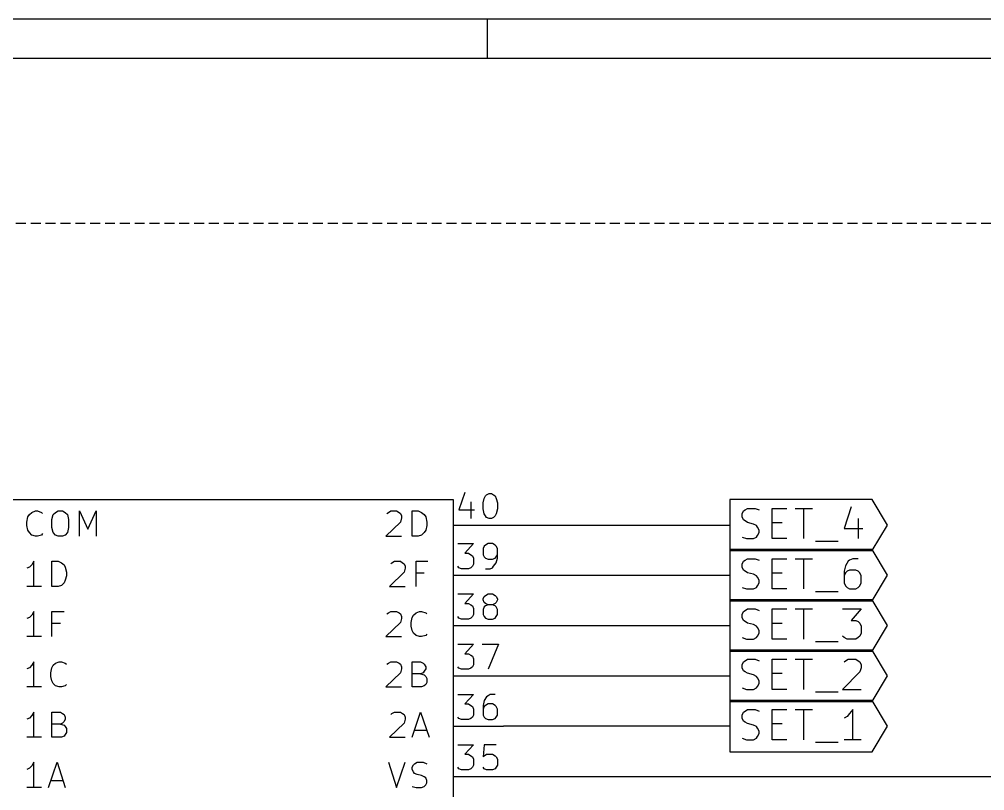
# Model space of a CAD drawing. Extents: x 10 to 287, y -200 to -10.
# Drawn here: x 186.36 to 235.12, y -48.98 to -10.01 of the extents above; entities that cross this region are included whole.
import ezdxf

# ---------------------------------------------------------------- set-up
doc = ezdxf.new("R2010")
doc.units = 0
doc.header["$MEASUREMENT"] = 0
doc.linetypes.add('DASHED', pattern=[0.75, 0.5, -0.25])
for name, color, linetype in [('BLUE3', 171, 'CONTINUOUS'), ('CYAN2', 4, 'CONTINUOUS'), ('GREEN2', 3, 'CONTINUOUS'), ('LYELLOW', 51, 'CONTINUOUS'), ('RED2', 1, 'CONTINUOUS')]:
    doc.layers.add(name, color=color, linetype=linetype)

msp = doc.modelspace()

# ---------------------------------------------------------------- linework, layer by layer
at = {"layer": 'BLUE3', "linetype": 'DASHED'}
msp.add_line((281.94, -20.32), (139.7, -20.32), dxfattribs=at)
at = {"layer": 'CYAN2', "linetype": 'CONTINUOUS'}
for p, q in [((186.792, -35.1536), (186.868, -35.0266)), ((186.868, -35.0266), (186.995, -34.925)), ((186.995, -34.925), (187.173, -34.8488)), ((187.173, -34.8488), (187.274, -34.8488)), ((187.274, -34.8488), (187.477, -34.925)), ((187.477, -34.925), (187.528, -34.9758)), ((188.011, -35.2806), (188.062, -35.0266)), ((188.062, -35.0266), (188.189, -34.925)), ((188.189, -34.925), (188.316, -34.8488)), ((188.316, -34.8488), (188.544, -34.8488)), ((188.544, -34.8488), (188.671, -34.925)), ((188.671, -34.925), (188.798, -35.0266)), ((188.798, -35.0266), (188.849, -35.2806)), ((189.408, -36.1188), (189.408, -34.8488)), ((189.408, -34.8488), (189.814, -35.7632)), ((189.814, -35.7632), (190.246, -34.8488)), ((190.246, -34.8488), (190.246, -36.1188)), ((204.927, -34.9758), (205.003, -34.925)), ((205.003, -34.925), (205.13, -34.8488)), ((205.13, -34.8488), (205.41, -34.8488)), ((205.41, -34.8488), (205.537, -34.925)), ((205.537, -34.925), (205.613, -34.9758)), ((205.613, -34.9758), (205.664, -35.1028)), ((205.664, -35.1028), (205.664, -35.2044)), ((206.197, -36.1188), (206.197, -34.8488)), ((206.197, -34.8488), (206.502, -34.8488)), ((206.502, -34.8488), (206.68, -34.925)), ((206.68, -34.925), (206.807, -35.0266)), ((206.807, -35.0266), (206.883, -35.1536)), ((186.741, -35.4076), (186.792, -35.1536)), ((186.741, -35.5854), (186.741, -35.4076)), ((186.792, -35.814), (186.741, -35.5854)), ((188.011, -35.687), (188.011, -35.2806)), ((188.849, -35.2806), (188.849, -35.687)), ((205.613, -35.4076), (204.876, -36.1188)), ((205.664, -35.2044), (205.613, -35.4076)), ((206.883, -35.1536), (206.934, -35.4076)), ((206.934, -35.5854), (206.883, -35.814)), ((206.934, -35.4076), (206.934, -35.5854)), ((186.868, -35.941), (186.792, -35.814)), ((186.995, -36.068), (186.868, -35.941)), ((187.173, -36.1188), (186.995, -36.068)), ((187.477, -36.068), (187.274, -36.1188)), ((187.528, -35.9918), (187.477, -36.068)), ((188.062, -35.941), (188.011, -35.687)), ((188.189, -36.068), (188.062, -35.941)), ((188.316, -36.1188), (188.189, -36.068)), ((188.671, -36.068), (188.544, -36.1188)), ((188.798, -35.941), (188.671, -36.068)), ((188.849, -35.687), (188.798, -35.941)), ((206.68, -36.068), (206.502, -36.1188)), ((206.807, -35.941), (206.68, -36.068)), ((206.883, -35.814), (206.807, -35.941)), ((187.274, -36.1188), (187.173, -36.1188)), ((188.544, -36.1188), (188.316, -36.1188)), ((204.876, -36.1188), (205.664, -36.1188)), ((206.502, -36.1188), (206.197, -36.1188)), ((187.096, -37.3888), (186.995, -37.5666)), ((187.096, -38.6588), (187.096, -37.3888)), ((188.011, -38.6588), (188.011, -37.3888)), ((188.011, -37.3888), (188.316, -37.3888)), ((188.316, -37.3888), (188.493, -37.465)), ((188.493, -37.465), (188.62, -37.5666)), ((205.13, -37.5158), (205.181, -37.465)), ((205.181, -37.465), (205.308, -37.3888)), ((205.308, -37.3888), (205.613, -37.3888)), ((205.613, -37.3888), (205.715, -37.465)), ((205.715, -37.465), (205.791, -37.5158)), ((205.791, -37.5158), (205.842, -37.6428)), ((206.4, -38.6588), (206.4, -37.3888)), ((206.4, -37.3888), (206.985, -37.3888)), ((186.868, -37.6936), (186.741, -37.7444)), ((186.995, -37.5666), (186.868, -37.6936)), ((188.62, -37.5666), (188.671, -37.6936)), ((188.671, -37.6936), (188.747, -37.9476)), ((188.747, -37.9476), (188.747, -38.1254)), ((205.791, -37.9476), (205.054, -38.6588)), ((205.842, -37.7444), (205.791, -37.9476)), ((205.842, -37.6428), (205.842, -37.7444)), ((206.807, -37.9984), (206.4, -37.9984)), ((188.62, -38.481), (188.493, -38.608)), ((188.671, -38.354), (188.62, -38.481)), ((188.747, -38.1254), (188.671, -38.354)), ((187.477, -38.6588), (186.741, -38.6588)), ((188.316, -38.6588), (188.011, -38.6588)), ((188.493, -38.608), (188.316, -38.6588)), ((205.054, -38.6588), (205.842, -38.6588)), ((187.096, -39.9288), (186.995, -40.1066)), ((187.096, -41.1988), (187.096, -39.9288)), ((188.011, -41.1988), (188.011, -39.9288)), ((188.011, -39.9288), (188.62, -39.9288)), ((205.003, -40.005), (205.13, -39.9288)), ((205.13, -39.9288), (205.41, -39.9288)), ((205.41, -39.9288), (205.537, -40.005)), ((206.4, -40.005), (206.578, -39.9288)), ((206.578, -39.9288), (206.68, -39.9288)), ((206.68, -39.9288), (206.883, -40.005)), ((186.868, -40.2336), (186.741, -40.2844)), ((186.995, -40.1066), (186.868, -40.2336)), ((204.927, -40.0558), (205.003, -40.005)), ((205.537, -40.005), (205.613, -40.0558)), ((205.613, -40.0558), (205.664, -40.1828)), ((205.664, -40.2844), (205.613, -40.4876)), ((205.664, -40.1828), (205.664, -40.2844)), ((206.146, -40.4876), (206.197, -40.2336)), ((206.197, -40.2336), (206.273, -40.1066)), ((206.273, -40.1066), (206.4, -40.005)), ((206.883, -40.005), (206.934, -40.0558)), ((188.443, -40.5384), (188.011, -40.5384)), ((205.613, -40.4876), (204.876, -41.1988)), ((206.146, -40.6654), (206.146, -40.4876)), ((206.197, -40.894), (206.146, -40.6654)), ((206.273, -41.021), (206.197, -40.894)), ((187.477, -41.1988), (186.741, -41.1988)), ((204.876, -41.1988), (205.664, -41.1988)), ((206.4, -41.148), (206.273, -41.021)), ((206.578, -41.1988), (206.4, -41.148)), ((206.68, -41.1988), (206.578, -41.1988)), ((206.883, -41.148), (206.68, -41.1988)), ((206.934, -41.0718), (206.883, -41.148)), ((186.868, -42.7736), (186.741, -42.8244)), ((186.995, -42.6466), (186.868, -42.7736)), ((187.096, -42.4688), (186.995, -42.6466)), ((187.096, -43.7388), (187.096, -42.4688)), ((187.96, -43.0276), (188.011, -42.7736)), ((188.011, -42.7736), (188.062, -42.6466)), ((188.062, -42.6466), (188.189, -42.545)), ((188.189, -42.545), (188.366, -42.4688)), ((188.366, -42.4688), (188.493, -42.4688)), ((188.493, -42.4688), (188.671, -42.545)), ((188.671, -42.545), (188.747, -42.5958)), ((204.927, -42.5958), (205.003, -42.545)), ((205.003, -42.545), (205.13, -42.4688)), ((205.13, -42.4688), (205.41, -42.4688)), ((205.41, -42.4688), (205.537, -42.545)), ((205.537, -42.545), (205.613, -42.5958)), ((205.613, -42.5958), (205.664, -42.7228)), ((205.664, -42.8244), (205.613, -43.0276)), ((205.664, -42.7228), (205.664, -42.8244)), ((206.197, -43.7388), (206.197, -42.4688)), ((206.197, -42.4688), (206.629, -42.4688)), ((206.629, -42.4688), (206.756, -42.545)), ((206.756, -42.545), (206.807, -42.5958)), ((206.807, -42.5958), (206.883, -42.7228)), ((206.883, -42.8244), (206.807, -42.9514)), ((206.883, -42.7228), (206.883, -42.8244)), ((187.96, -43.2054), (187.96, -43.0276)), ((188.011, -43.434), (187.96, -43.2054)), ((205.613, -43.0276), (204.876, -43.7388)), ((206.629, -43.0784), (206.197, -43.0784)), ((206.756, -43.0276), (206.629, -43.0784)), ((206.629, -43.0784), (206.807, -43.1292)), ((206.807, -42.9514), (206.756, -43.0276)), ((206.807, -43.1292), (206.883, -43.2054)), ((206.883, -43.2054), (206.934, -43.307)), ((206.934, -43.307), (206.934, -43.5102)), ((187.477, -43.7388), (186.741, -43.7388)), ((188.062, -43.561), (188.011, -43.434)), ((188.189, -43.688), (188.062, -43.561)), ((188.366, -43.7388), (188.189, -43.688)), ((188.493, -43.7388), (188.366, -43.7388)), ((188.671, -43.688), (188.493, -43.7388)), ((188.747, -43.6118), (188.671, -43.688)), ((204.876, -43.7388), (205.664, -43.7388)), ((206.68, -43.7388), (206.197, -43.7388)), ((206.807, -43.688), (206.68, -43.7388)), ((206.883, -43.6118), (206.807, -43.688)), ((206.934, -43.5102), (206.883, -43.6118)), ((186.868, -45.3136), (186.741, -45.3644)), ((186.995, -45.1866), (186.868, -45.3136)), ((187.096, -45.0088), (186.995, -45.1866)), ((187.096, -46.2788), (187.096, -45.0088)), ((188.011, -46.2788), (188.011, -45.0088)), ((188.011, -45.0088), (188.443, -45.0088)), ((188.443, -45.0088), (188.544, -45.085)), ((188.544, -45.085), (188.62, -45.1358)), ((188.62, -45.1358), (188.671, -45.2628)), ((188.671, -45.2628), (188.671, -45.3644)), ((205.13, -45.1358), (205.181, -45.085)), ((205.181, -45.085), (205.308, -45.0088)), ((205.308, -45.0088), (205.613, -45.0088)), ((205.613, -45.0088), (205.715, -45.085)), ((205.715, -45.085), (205.791, -45.1358)), ((205.791, -45.1358), (205.842, -45.2628)), ((205.842, -45.2628), (205.842, -45.3644)), ((206.197, -46.2788), (206.629, -45.0088)), ((206.629, -45.0088), (207.061, -46.2788)), ((188.443, -45.6184), (188.011, -45.6184)), ((188.544, -45.5676), (188.443, -45.6184)), ((188.443, -45.6184), (188.62, -45.6692)), ((188.62, -45.4914), (188.544, -45.5676)), ((188.671, -45.3644), (188.62, -45.4914)), ((188.62, -45.6692), (188.671, -45.7454)), ((188.671, -45.7454), (188.747, -45.847)), ((205.791, -45.5676), (205.054, -46.2788)), ((205.842, -45.3644), (205.791, -45.5676)), ((187.477, -46.2788), (186.741, -46.2788)), ((188.493, -46.2788), (188.011, -46.2788)), ((188.62, -46.228), (188.493, -46.2788)), ((188.671, -46.1518), (188.62, -46.228)), ((188.747, -46.0502), (188.671, -46.1518)), ((188.747, -45.847), (188.747, -46.0502)), ((205.054, -46.2788), (205.842, -46.2788)), ((206.324, -45.9232), (206.934, -45.9232)), ((186.995, -47.7266), (186.868, -47.8536)), ((187.096, -47.5488), (186.995, -47.7266)), ((187.096, -48.8188), (187.096, -47.5488)), ((187.833, -48.8188), (188.265, -47.5488)), ((188.265, -47.5488), (188.671, -48.8188)), ((205.003, -47.5488), (205.41, -48.8188)), ((205.41, -48.8188), (205.842, -47.5488)), ((206.197, -47.8028), (206.273, -47.6758)), ((206.273, -47.6758), (206.324, -47.625)), ((206.324, -47.625), (206.451, -47.5488)), ((206.451, -47.5488), (206.756, -47.5488)), ((206.756, -47.5488), (206.934, -47.625)), ((186.868, -47.8536), (186.741, -47.9044)), ((206.197, -47.9044), (206.197, -47.8028)), ((206.273, -48.0314), (206.197, -47.9044)), ((206.324, -48.1076), (206.273, -48.0314)), ((206.451, -48.1584), (206.324, -48.1076)), ((206.68, -48.2092), (206.451, -48.1584)), ((206.807, -48.2854), (206.68, -48.2092)), ((187.96, -48.4632), (188.544, -48.4632)), ((206.883, -48.3362), (206.807, -48.2854)), ((206.807, -48.768), (206.883, -48.6918)), ((206.934, -48.4632), (206.883, -48.3362)), ((206.883, -48.6918), (206.934, -48.5902)), ((206.934, -48.5902), (206.934, -48.4632)), ((187.477, -48.8188), (186.741, -48.8188)), ((206.197, -48.768), (206.4, -48.8188)), ((206.4, -48.8188), (206.68, -48.8188)), ((206.68, -48.8188), (206.807, -48.768))]:
    msp.add_line(p, q, dxfattribs=at)
at = {"layer": 'GREEN2', "linetype": 'CONTINUOUS'}
for p, q in [((210.82, -35.56), (222.25, -35.56)), ((210.82, -38.1), (222.25, -38.1)), ((210.82, -40.64), (222.25, -40.64)), ((210.82, -43.18), (222.25, -43.18)), ((222.25, -45.72), (210.82, -45.72)), ((210.82, -48.26), (256.54, -48.26))]:
    msp.add_line(p, q, dxfattribs=at)
at = {"layer": 'LYELLOW', "linetype": 'CONTINUOUS'}
for p, q in [((208.28, -34.29), (185.42, -34.29)), ((208.28, -85.09), (208.28, -34.29))]:
    msp.add_line(p, q, dxfattribs=at)
at = {"layer": 'RED2', "linetype": 'CONTINUOUS'}
for p, q in [((286.995, -10.0076), (10.0076, -10.0076)), ((210.007, -11.9888), (210.007, -10.0076)), ((285.013, -11.9888), (11.9888, -11.9888)), ((208.864, -33.909), (208.559, -34.798)), ((209.829, -34.2138), (209.906, -34.0868)), ((209.906, -34.0868), (209.956, -34.036)), ((209.956, -34.036), (210.083, -33.9598)), ((210.083, -33.9598), (210.21, -33.9598)), ((210.21, -33.9598), (210.312, -34.036)), ((210.312, -34.036), (210.388, -34.0868)), ((210.388, -34.0868), (210.439, -34.2138)), ((208.28, -34.29), (185.42, -34.29)), ((208.28, -85.09), (208.28, -34.29)), ((209.169, -34.3916), (209.169, -35.2298)), ((209.779, -34.4424), (209.829, -34.2138)), ((209.779, -34.7472), (209.779, -34.4424)), ((210.439, -34.2138), (210.515, -34.4424)), ((210.515, -34.4424), (210.515, -34.7472)), ((229.438, -34.2646), (222.25, -34.2646)), ((222.25, -34.2646), (222.25, -35.56)), ((230.2, -35.56), (229.438, -34.2646)), ((208.559, -34.798), (209.347, -34.798)), ((209.829, -35.0012), (209.779, -34.7472)), ((209.906, -35.1028), (209.829, -35.0012)), ((209.956, -35.179), (209.906, -35.1028)), ((210.388, -35.1028), (210.312, -35.179)), ((210.439, -35.0012), (210.388, -35.1028)), ((210.515, -34.7472), (210.439, -35.0012)), ((222.86, -35.0012), (222.936, -34.8488)), ((222.86, -35.1536), (222.86, -35.0012)), ((222.936, -34.8488), (223.012, -34.798)), ((223.012, -34.798), (223.139, -34.7218)), ((223.139, -34.7218), (223.52, -34.7218)), ((223.52, -34.7218), (223.723, -34.798)), ((224.384, -36.2458), (224.384, -34.7218)), ((224.384, -34.7218), (225.12, -34.7218)), ((225.552, -34.7218), (226.416, -34.7218)), ((225.984, -36.2458), (225.984, -34.7218)), ((228.371, -34.6456), (228.016, -35.7378)), ((208.28, -35.56), (210.82, -35.56)), ((210.083, -35.2298), (209.956, -35.179)), ((210.21, -35.2298), (210.083, -35.2298)), ((210.312, -35.179), (210.21, -35.2298)), ((222.25, -35.56), (222.25, -36.8554)), ((222.936, -35.306), (222.86, -35.1536)), ((223.012, -35.3568), (222.936, -35.306)), ((223.139, -35.433), (223.012, -35.3568)), ((223.444, -35.5092), (223.139, -35.433)), ((223.596, -35.5854), (223.444, -35.5092)), ((223.647, -35.6616), (223.596, -35.5854)), ((224.384, -35.433), (224.892, -35.433)), ((228.727, -35.2298), (228.727, -36.2458)), ((229.438, -36.8554), (230.2, -35.56)), ((223.723, -35.814), (223.647, -35.6616)), ((223.647, -36.0934), (223.723, -35.941)), ((223.723, -35.941), (223.723, -35.814)), ((228.016, -35.7378), (228.956, -35.7378)), ((208.509, -36.4998), (209.296, -36.4998)), ((209.296, -36.4998), (208.864, -36.9824)), ((210.033, -36.4998), (209.906, -36.576)), ((210.261, -36.4998), (210.033, -36.4998)), ((210.388, -36.576), (210.261, -36.4998)), ((222.86, -36.1696), (223.088, -36.2458)), ((223.088, -36.2458), (223.444, -36.2458)), ((223.444, -36.2458), (223.596, -36.1696)), ((223.596, -36.1696), (223.647, -36.0934)), ((225.12, -36.2458), (224.384, -36.2458)), ((226.568, -36.3728), (227.711, -36.3728)), ((208.864, -36.9824), (209.042, -36.9824)), ((209.042, -36.9824), (209.169, -37.0586)), ((209.829, -36.6268), (209.779, -36.7538)), ((209.779, -36.7538), (209.779, -37.0586)), ((209.906, -36.576), (209.829, -36.6268)), ((210.439, -36.6268), (210.388, -36.576)), ((210.515, -36.7538), (210.439, -36.6268)), ((210.515, -37.2364), (210.515, -36.7538)), ((229.438, -36.8046), (222.25, -36.8046)), ((222.25, -36.8046), (222.25, -38.1)), ((222.25, -36.8554), (229.438, -36.8554)), ((230.2, -38.1), (229.438, -36.8046)), ((209.169, -37.0586), (209.245, -37.1094)), ((209.245, -37.1094), (209.296, -37.2364)), ((209.296, -37.5412), (209.245, -37.6428)), ((209.296, -37.2364), (209.296, -37.5412)), ((209.779, -37.0586), (209.829, -37.1602)), ((209.829, -37.1602), (209.906, -37.2364)), ((209.906, -37.2364), (210.033, -37.2872)), ((210.033, -37.2872), (210.261, -37.2872)), ((210.261, -37.2872), (210.388, -37.2364)), ((210.312, -37.6428), (210.439, -37.465)), ((210.388, -37.2364), (210.439, -37.1602)), ((210.439, -37.1602), (210.515, -37.0586)), ((210.439, -37.465), (210.515, -37.2364)), ((222.86, -37.5412), (222.936, -37.3888)), ((222.86, -37.6936), (222.86, -37.5412)), ((222.936, -37.3888), (223.012, -37.338)), ((223.012, -37.338), (223.139, -37.2618)), ((223.139, -37.2618), (223.52, -37.2618)), ((223.52, -37.2618), (223.723, -37.338)), ((224.384, -38.7858), (224.384, -37.2618)), ((224.384, -37.2618), (225.12, -37.2618)), ((225.552, -37.2618), (226.416, -37.2618)), ((225.984, -38.7858), (225.984, -37.2618)), ((228.219, -37.3888), (228.092, -37.6174)), ((228.295, -37.338), (228.219, -37.3888)), ((228.448, -37.2618), (228.295, -37.338)), ((228.727, -37.2618), (228.448, -37.2618)), ((208.559, -37.719), (208.509, -37.6428)), ((208.686, -37.7698), (208.559, -37.719)), ((209.042, -37.7698), (208.686, -37.7698)), ((209.169, -37.719), (209.042, -37.7698)), ((209.245, -37.6428), (209.169, -37.719)), ((209.906, -37.7698), (210.134, -37.7698)), ((210.134, -37.7698), (210.261, -37.719)), ((210.261, -37.719), (210.312, -37.6428)), ((222.936, -37.846), (222.86, -37.6936)), ((223.012, -37.8968), (222.936, -37.846)), ((223.139, -37.973), (223.012, -37.8968)), ((223.444, -38.0492), (223.139, -37.973)), ((224.384, -37.973), (224.892, -37.973)), ((228.092, -37.6174), (228.016, -37.8968)), ((228.016, -37.8968), (228.016, -38.481)), ((228.092, -37.973), (228.016, -38.1254)), ((228.168, -37.8968), (228.092, -37.973)), ((228.295, -37.846), (228.168, -37.8968)), ((228.6, -37.846), (228.295, -37.846)), ((228.727, -37.8968), (228.6, -37.846)), ((228.803, -37.973), (228.727, -37.8968)), ((228.879, -38.1254), (228.803, -37.973)), ((208.28, -38.1), (210.82, -38.1)), ((222.25, -38.1), (222.25, -39.3954)), ((223.596, -38.1254), (223.444, -38.0492)), ((223.647, -38.2016), (223.596, -38.1254)), ((223.723, -38.354), (223.647, -38.2016)), ((223.647, -38.6334), (223.723, -38.481)), ((223.723, -38.481), (223.723, -38.354)), ((228.016, -38.481), (228.092, -38.6334)), ((228.803, -38.6334), (228.879, -38.481)), ((228.879, -38.481), (228.879, -38.1254)), ((229.438, -39.3954), (230.2, -38.1)), ((222.86, -38.7096), (223.088, -38.7858)), ((223.088, -38.7858), (223.444, -38.7858)), ((223.444, -38.7858), (223.596, -38.7096)), ((223.596, -38.7096), (223.647, -38.6334)), ((225.12, -38.7858), (224.384, -38.7858)), ((226.568, -38.9128), (227.711, -38.9128)), ((228.092, -38.6334), (228.168, -38.7096)), ((228.168, -38.7096), (228.295, -38.7858)), ((228.295, -38.7858), (228.6, -38.7858)), ((228.6, -38.7858), (228.727, -38.7096)), ((228.727, -38.7096), (228.803, -38.6334)), ((208.509, -39.0398), (209.296, -39.0398)), ((209.296, -39.0398), (208.864, -39.5224)), ((209.779, -39.2938), (209.829, -39.1668)), ((209.779, -39.3446), (209.779, -39.2938)), ((209.829, -39.4716), (209.779, -39.3446)), ((209.829, -39.1668), (209.906, -39.116)), ((209.906, -39.5224), (209.829, -39.4716)), ((209.906, -39.116), (210.033, -39.0398)), ((210.033, -39.0398), (210.261, -39.0398)), ((210.261, -39.0398), (210.388, -39.116)), ((210.388, -39.116), (210.439, -39.1668)), ((210.439, -39.4716), (210.388, -39.5224)), ((210.439, -39.1668), (210.515, -39.2938)), ((210.515, -39.3446), (210.439, -39.4716)), ((210.515, -39.2938), (210.515, -39.3446)), ((229.438, -39.3446), (222.25, -39.3446)), ((222.25, -39.3446), (222.25, -40.64)), ((222.25, -39.3954), (229.438, -39.3954)), ((230.2, -40.64), (229.438, -39.3446)), ((208.864, -39.5224), (209.042, -39.5224)), ((209.042, -39.5224), (209.169, -39.5986)), ((209.169, -39.5986), (209.245, -39.6494)), ((209.245, -39.6494), (209.296, -39.7764)), ((209.296, -39.7764), (209.296, -40.0812)), ((209.829, -39.7002), (209.779, -39.8272)), ((209.779, -39.8272), (209.779, -40.0812)), ((209.906, -39.6494), (209.829, -39.7002)), ((210.033, -39.5986), (209.906, -39.5224)), ((210.033, -39.5986), (209.906, -39.6494)), ((210.261, -39.5986), (210.033, -39.5986)), ((210.388, -39.5224), (210.261, -39.5986)), ((210.388, -39.6494), (210.261, -39.5986)), ((210.439, -39.7002), (210.388, -39.6494)), ((210.515, -39.8272), (210.439, -39.7002)), ((210.515, -40.0812), (210.515, -39.8272)), ((222.86, -40.0812), (222.936, -39.9288)), ((222.936, -39.9288), (223.012, -39.878)), ((223.012, -39.878), (223.139, -39.8018)), ((223.139, -39.8018), (223.52, -39.8018)), ((223.52, -39.8018), (223.723, -39.878)), ((224.384, -41.3258), (224.384, -39.8018)), ((224.384, -39.8018), (225.12, -39.8018)), ((225.552, -39.8018), (226.416, -39.8018)), ((225.984, -41.3258), (225.984, -39.8018)), ((227.94, -39.8018), (228.879, -39.8018)), ((228.879, -39.8018), (228.371, -40.386)), ((208.559, -40.259), (208.509, -40.1828)), ((208.686, -40.3098), (208.559, -40.259)), ((209.042, -40.3098), (208.686, -40.3098)), ((209.169, -40.259), (209.042, -40.3098)), ((209.245, -40.1828), (209.169, -40.259)), ((209.296, -40.0812), (209.245, -40.1828)), ((209.779, -40.0812), (209.829, -40.1828)), ((209.829, -40.1828), (209.906, -40.259)), ((209.906, -40.259), (210.033, -40.3098)), ((210.033, -40.3098), (210.261, -40.3098)), ((210.261, -40.3098), (210.388, -40.259)), ((210.388, -40.259), (210.439, -40.1828)), ((210.439, -40.1828), (210.515, -40.0812)), ((222.86, -40.2336), (222.86, -40.0812)), ((222.936, -40.386), (222.86, -40.2336)), ((223.012, -40.4368), (222.936, -40.386)), ((223.139, -40.513), (223.012, -40.4368)), ((228.371, -40.386), (228.6, -40.386)), ((228.6, -40.386), (228.727, -40.4368)), ((228.727, -40.4368), (228.803, -40.513)), ((208.28, -40.64), (210.82, -40.64)), ((222.25, -40.64), (222.25, -41.9354)), ((223.444, -40.5892), (223.139, -40.513)), ((223.596, -40.6654), (223.444, -40.5892)), ((223.647, -40.7416), (223.596, -40.6654)), ((223.723, -40.894), (223.647, -40.7416)), ((223.723, -41.021), (223.723, -40.894)), ((224.384, -40.513), (224.892, -40.513)), ((228.803, -40.513), (228.879, -40.6654)), ((228.879, -40.6654), (228.879, -41.021)), ((229.438, -41.9354), (230.2, -40.64)), ((222.86, -41.2496), (223.088, -41.3258)), ((223.088, -41.3258), (223.444, -41.3258)), ((223.444, -41.3258), (223.596, -41.2496)), ((223.596, -41.2496), (223.647, -41.1734)), ((223.647, -41.1734), (223.723, -41.021)), ((225.12, -41.3258), (224.384, -41.3258)), ((228.016, -41.2496), (227.94, -41.1734)), ((228.168, -41.3258), (228.016, -41.2496)), ((228.6, -41.3258), (228.168, -41.3258)), ((228.727, -41.2496), (228.6, -41.3258)), ((228.803, -41.1734), (228.727, -41.2496)), ((228.879, -41.021), (228.803, -41.1734)), ((208.509, -41.5798), (209.296, -41.5798)), ((209.296, -41.5798), (208.864, -42.0624)), ((209.728, -41.5798), (210.566, -41.5798)), ((210.566, -41.5798), (210.033, -42.8498)), ((229.438, -41.8846), (222.25, -41.8846)), ((222.25, -41.8846), (222.25, -43.18)), ((226.568, -41.4528), (227.711, -41.4528)), ((230.2, -43.18), (229.438, -41.8846)), ((208.864, -42.0624), (209.042, -42.0624)), ((209.042, -42.0624), (209.169, -42.1386)), ((209.169, -42.1386), (209.245, -42.1894)), ((209.245, -42.1894), (209.296, -42.3164)), ((209.296, -42.3164), (209.296, -42.6212)), ((222.25, -41.9354), (229.438, -41.9354)), ((223.012, -42.418), (223.139, -42.3418)), ((223.139, -42.3418), (223.52, -42.3418)), ((223.52, -42.3418), (223.723, -42.418)), ((224.384, -43.8658), (224.384, -42.3418)), ((224.384, -42.3418), (225.12, -42.3418)), ((225.552, -42.3418), (226.416, -42.3418)), ((225.984, -43.8658), (225.984, -42.3418)), ((228.092, -42.418), (228.219, -42.3418)), ((228.219, -42.3418), (228.6, -42.3418)), ((228.6, -42.3418), (228.727, -42.418)), ((208.559, -42.799), (208.509, -42.7228)), ((208.686, -42.8498), (208.559, -42.799)), ((209.042, -42.8498), (208.686, -42.8498)), ((209.169, -42.799), (209.042, -42.8498)), ((209.245, -42.7228), (209.169, -42.799)), ((209.296, -42.6212), (209.245, -42.7228)), ((222.86, -42.6212), (222.936, -42.4688)), ((222.86, -42.7736), (222.86, -42.6212)), ((222.936, -42.926), (222.86, -42.7736)), ((222.936, -42.4688), (223.012, -42.418)), ((228.016, -42.4688), (228.092, -42.418)), ((228.727, -42.418), (228.803, -42.4688)), ((228.803, -42.4688), (228.879, -42.6212)), ((228.879, -42.7736), (228.803, -42.9768)), ((228.879, -42.6212), (228.879, -42.7736)), ((208.28, -43.18), (210.82, -43.18)), ((222.25, -43.18), (222.25, -44.4754)), ((223.012, -42.9768), (222.936, -42.926)), ((223.139, -43.053), (223.012, -42.9768)), ((223.444, -43.1292), (223.139, -43.053)), ((223.596, -43.2054), (223.444, -43.1292)), ((223.647, -43.2816), (223.596, -43.2054)), ((223.723, -43.434), (223.647, -43.2816)), ((224.384, -43.053), (224.892, -43.053)), ((228.803, -42.9768), (227.94, -43.8658)), ((229.438, -44.4754), (230.2, -43.18)), ((222.86, -43.7896), (223.088, -43.8658)), ((223.088, -43.8658), (223.444, -43.8658)), ((223.444, -43.8658), (223.596, -43.7896)), ((223.596, -43.7896), (223.647, -43.7134)), ((223.647, -43.7134), (223.723, -43.561)), ((223.723, -43.561), (223.723, -43.434)), ((225.12, -43.8658), (224.384, -43.8658)), ((227.94, -43.8658), (228.879, -43.8658)), ((208.509, -44.1198), (209.296, -44.1198)), ((209.296, -44.1198), (208.864, -44.6024)), ((209.956, -44.2468), (209.829, -44.4246)), ((210.033, -44.196), (209.956, -44.2468)), ((210.134, -44.1198), (210.033, -44.196)), ((210.388, -44.1198), (210.134, -44.1198)), ((226.568, -43.9928), (227.711, -43.9928)), ((208.864, -44.6024), (209.042, -44.6024)), ((209.042, -44.6024), (209.169, -44.6786)), ((209.169, -44.6786), (209.245, -44.7294)), ((209.245, -44.7294), (209.296, -44.8564)), ((209.829, -44.4246), (209.779, -44.6786)), ((209.779, -44.6786), (209.779, -45.1612)), ((209.829, -44.7294), (209.779, -44.8564)), ((209.906, -44.6786), (209.829, -44.7294)), ((210.033, -44.6024), (209.906, -44.6786)), ((210.261, -44.6024), (210.033, -44.6024)), ((210.388, -44.6786), (210.261, -44.6024)), ((210.439, -44.7294), (210.388, -44.6786)), ((210.515, -44.8564), (210.439, -44.7294)), ((229.438, -44.4246), (222.25, -44.4246)), ((222.25, -44.4246), (222.25, -45.72)), ((222.25, -44.4754), (229.438, -44.4754)), ((230.2, -45.72), (229.438, -44.4246)), ((208.559, -45.339), (208.509, -45.2628)), ((208.686, -45.3898), (208.559, -45.339)), ((209.169, -45.339), (209.042, -45.3898)), ((209.245, -45.2628), (209.169, -45.339)), ((209.296, -45.1612), (209.245, -45.2628)), ((209.296, -44.8564), (209.296, -45.1612)), ((209.779, -45.1612), (209.829, -45.2628)), ((209.829, -45.2628), (209.906, -45.339)), ((209.906, -45.339), (210.033, -45.3898)), ((210.261, -45.3898), (210.388, -45.339)), ((210.388, -45.339), (210.439, -45.2628)), ((210.439, -45.2628), (210.515, -45.1612)), ((210.515, -45.1612), (210.515, -44.8564)), ((222.86, -45.1612), (222.936, -45.0088)), ((222.86, -45.3136), (222.86, -45.1612)), ((222.936, -45.466), (222.86, -45.3136)), ((222.936, -45.0088), (223.012, -44.958)), ((223.012, -44.958), (223.139, -44.8818)), ((223.139, -44.8818), (223.52, -44.8818)), ((223.52, -44.8818), (223.723, -44.958)), ((224.384, -46.4058), (224.384, -44.8818)), ((224.384, -44.8818), (225.12, -44.8818)), ((225.552, -44.8818), (226.416, -44.8818)), ((225.984, -46.4058), (225.984, -44.8818)), ((228.168, -45.2374), (228.016, -45.3136)), ((228.295, -45.085), (228.168, -45.2374)), ((228.448, -44.8818), (228.295, -45.085)), ((228.448, -46.4058), (228.448, -44.8818)), ((208.28, -45.72), (210.82, -45.72)), ((209.042, -45.3898), (208.686, -45.3898)), ((210.033, -45.3898), (210.261, -45.3898)), ((222.25, -45.72), (222.25, -47.0154)), ((223.012, -45.5168), (222.936, -45.466)), ((223.139, -45.593), (223.012, -45.5168)), ((223.444, -45.6692), (223.139, -45.593)), ((223.596, -45.7454), (223.444, -45.6692)), ((223.647, -45.8216), (223.596, -45.7454)), ((223.723, -45.974), (223.647, -45.8216)), ((224.384, -45.593), (224.892, -45.593)), ((229.438, -47.0154), (230.2, -45.72)), ((223.596, -46.3296), (223.647, -46.2534)), ((223.647, -46.2534), (223.723, -46.101)), ((223.723, -46.101), (223.723, -45.974)), ((208.509, -46.6598), (209.296, -46.6598)), ((209.296, -46.6598), (208.864, -47.1424)), ((209.829, -46.6598), (209.779, -47.2694)), ((210.439, -46.6598), (209.829, -46.6598)), ((222.86, -46.3296), (223.088, -46.4058)), ((223.088, -46.4058), (223.444, -46.4058)), ((223.444, -46.4058), (223.596, -46.3296)), ((225.12, -46.4058), (224.384, -46.4058)), ((226.568, -46.5328), (227.711, -46.5328)), ((228.879, -46.4058), (228.016, -46.4058)), ((208.864, -47.1424), (209.042, -47.1424)), ((209.042, -47.1424), (209.169, -47.2186)), ((209.169, -47.2186), (209.245, -47.2694)), ((209.245, -47.2694), (209.296, -47.3964)), ((209.779, -47.2694), (209.829, -47.2186)), ((209.829, -47.2186), (209.956, -47.1424)), ((209.956, -47.1424), (210.261, -47.1424)), ((210.261, -47.1424), (210.388, -47.2186)), ((210.388, -47.2186), (210.439, -47.2694)), ((210.439, -47.2694), (210.515, -47.3964)), ((222.25, -47.0154), (229.438, -47.0154)), ((209.296, -47.7012), (209.245, -47.8028)), ((209.296, -47.3964), (209.296, -47.7012)), ((210.515, -47.7012), (210.439, -47.8028)), ((210.515, -47.3964), (210.515, -47.7012)), ((208.28, -48.26), (210.82, -48.26)), ((208.559, -47.879), (208.509, -47.8028)), ((208.686, -47.9298), (208.559, -47.879)), ((209.042, -47.9298), (208.686, -47.9298)), ((209.169, -47.879), (209.042, -47.9298)), ((209.245, -47.8028), (209.169, -47.879)), ((209.829, -47.879), (209.779, -47.8028)), ((209.956, -47.9298), (209.829, -47.879)), ((210.261, -47.9298), (209.956, -47.9298)), ((210.388, -47.879), (210.261, -47.9298)), ((210.439, -47.8028), (210.388, -47.879))]:
    msp.add_line(p, q, dxfattribs=at)

doc.saveas('drawing.dxf')
